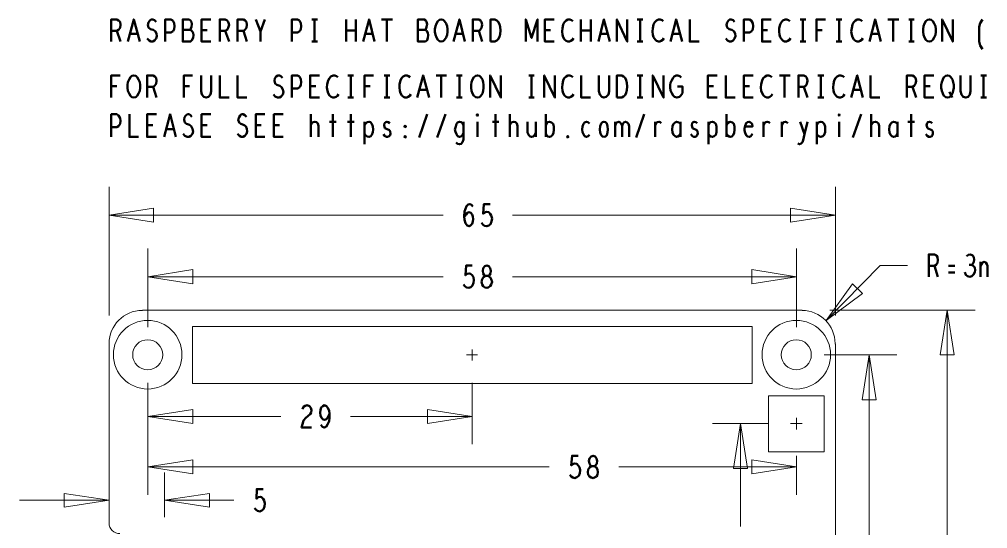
# Model space of a CAD drawing. Header units: inches. Extents: x 0.56 to 9.92, y 1.7 to 6.63.
# Drawn here: x 0.897 to 5.253, y 4.343 to 6.632 of the extents above; entities that cross this region are included whole.
import ezdxf

# ---------------------------------------------------------------- set-up
doc = ezdxf.new("R2010")
doc.units = ezdxf.units.IN
doc.header["$MEASUREMENT"] = 0
doc.layers.add('PDF_Geometry', color=7, linetype='Continuous')

msp = doc.modelspace()

# ---------------------------------------------------------------- linework, layer by layer
at = {"layer": 'PDF_Geometry', "lineweight": 50}
for points in [[(1.31, 6.5317), (1.31, 6.6317), (1.335, 6.6317), (1.3433, 6.6267), (1.35, 6.62), (1.3517, 6.6067), (1.35, 6.5933), (1.3433, 6.585), (1.335, 6.58), (1.31, 6.58)], [(1.385, 6.5317), (1.4117, 6.6317), (1.4383, 6.5317)], [(1.4717, 6.545), (1.48, 6.5367), (1.4883, 6.5317), (1.4967, 6.5317), (1.505, 6.5367), (1.5117, 6.545), (1.515, 6.5567), (1.5133, 6.5683), (1.5083, 6.5783), (1.4983, 6.585), (1.4867, 6.5883), (1.4783, 6.595), (1.475, 6.6067), (1.4783, 6.6183), (1.4833, 6.6267), (1.49, 6.6317), (1.4967, 6.6317), (1.505, 6.6283), (1.5117, 6.62)], [(1.5533, 6.5317), (1.5533, 6.6317), (1.5783, 6.6317), (1.5867, 6.6267), (1.5933, 6.615), (1.595, 6.6017), (1.5933, 6.5883), (1.5883, 6.5783), (1.5783, 6.5733), (1.5533, 6.5733)], [(1.665, 6.585), (1.6683, 6.59), (1.6717, 6.5983), (1.6733, 6.61), (1.6717, 6.62), (1.6667, 6.6267), (1.66, 6.6317), (1.6317, 6.6317), (1.6317, 6.5317), (1.6667, 6.5317), (1.6733, 6.5383), (1.6783, 6.5483), (1.68, 6.56), (1.6783, 6.5717), (1.6717, 6.5817), (1.665, 6.585), (1.6317, 6.585)], [(1.7583, 6.5317), (1.7167, 6.5317), (1.7167, 6.6317), (1.7583, 6.6317)], [(1.7983, 6.5317), (1.7983, 6.6317), (1.8233, 6.6317), (1.8317, 6.6267), (1.8367, 6.62), (1.84, 6.6067), (1.8367, 6.5933), (1.8317, 6.585), (1.8233, 6.58), (1.7983, 6.58)], [(1.8783, 6.5317), (1.8783, 6.6317), (1.905, 6.6317), (1.9133, 6.6267), (1.9183, 6.62), (1.92, 6.6067), (1.9183, 6.5933), (1.9117, 6.585), (1.905, 6.58), (1.8783, 6.58)], [(1.9817, 6.5317), (1.9817, 6.5767), (1.96, 6.6317)], [(2.0017, 6.6317), (1.9817, 6.5767)], [(2.1233, 6.5317), (2.1233, 6.6317), (2.1483, 6.6317), (2.1567, 6.6267), (2.1633, 6.615), (2.165, 6.6017), (2.1633, 6.5883), (2.1583, 6.5783), (2.1483, 6.5733), (2.1233, 6.5733)], [(2.2133, 6.6317), (2.2383, 6.6317)], [(2.225, 6.6317), (2.225, 6.5317)], [(2.3667, 6.5317), (2.3667, 6.6317)], [(2.41, 6.6317), (2.41, 6.5317)], [(2.4433, 6.5317), (2.47, 6.6317), (2.495, 6.5317)], [(2.5267, 6.6317), (2.575, 6.6317)], [(2.55, 6.6317), (2.55, 6.5317)], [(2.7217, 6.585), (2.7267, 6.59), (2.7283, 6.5983), (2.7317, 6.61), (2.7283, 6.62), (2.725, 6.6267), (2.7183, 6.6317), (2.69, 6.6317), (2.69, 6.5317), (2.7233, 6.5317), (2.7317, 6.5383), (2.735, 6.5483), (2.7367, 6.56), (2.735, 6.5717), (2.7283, 6.5817), (2.7217, 6.585), (2.69, 6.585)], [(2.85, 6.5317), (2.8767, 6.6317), (2.9017, 6.5317)], [(2.9367, 6.5317), (2.9367, 6.6317), (2.9633, 6.6317), (2.9717, 6.6267), (2.9767, 6.62), (2.9783, 6.6067), (2.9767, 6.5933), (2.97, 6.585), (2.9633, 6.58), (2.9367, 6.58)], [(3.175, 6.5317), (3.175, 6.6317), (3.2017, 6.5483), (3.2283, 6.6317), (3.2283, 6.5317)], [(3.3033, 6.5317), (3.2617, 6.5317), (3.2617, 6.6317), (3.3033, 6.6317)], [(3.3867, 6.6233), (3.3817, 6.6283), (3.3733, 6.6317), (3.365, 6.6317), (3.3567, 6.6267), (3.3483, 6.6183), (3.3433, 6.6083), (3.34, 6.5917), (3.3383, 6.5767), (3.34, 6.5617), (3.3433, 6.5517), (3.35, 6.5417), (3.3567, 6.535), (3.365, 6.5317), (3.3717, 6.5317), (3.3783, 6.535), (3.385, 6.54), (3.39, 6.5467)], [(3.4233, 6.5317), (3.4233, 6.6317)], [(3.4683, 6.6317), (3.4683, 6.5317)], [(3.5017, 6.5317), (3.5267, 6.6317), (3.5533, 6.5317)], [(3.585, 6.5317), (3.585, 6.6317), (3.6317, 6.5317), (3.6317, 6.6317)], [(3.6767, 6.6317), (3.7017, 6.6317)], [(3.69, 6.6317), (3.69, 6.5317)], [(3.7933, 6.6233), (3.7883, 6.6283), (3.78, 6.6317), (3.7717, 6.6317), (3.7633, 6.6267), (3.755, 6.6183), (3.75, 6.6083), (3.7467, 6.5917), (3.745, 6.5767), (3.7467, 6.5617), (3.75, 6.5517), (3.7567, 6.5417), (3.7633, 6.535), (3.7717, 6.5317), (3.7783, 6.5317), (3.785, 6.535), (3.7917, 6.54), (3.7967, 6.5467)], [(3.8267, 6.5317), (3.8517, 6.6317), (3.8783, 6.5317)], [(3.9133, 6.6317), (3.9133, 6.5317), (3.955, 6.5317)], [(4.075, 6.545), (4.0833, 6.5367), (4.0917, 6.5317), (4.1, 6.5317), (4.1083, 6.5367), (4.115, 6.545), (4.1183, 6.5567), (4.1167, 6.5683), (4.1117, 6.5783), (4.1017, 6.585), (4.09, 6.5883), (4.0817, 6.595), (4.0783, 6.6067), (4.0817, 6.6183), (4.0867, 6.6267), (4.0933, 6.6317), (4.1, 6.6317), (4.1083, 6.6283), (4.115, 6.62)], [(4.1567, 6.5317), (4.1567, 6.6317), (4.1817, 6.6317), (4.19, 6.6267), (4.1967, 6.615), (4.1983, 6.6017), (4.1967, 6.5883), (4.1917, 6.5783), (4.1817, 6.5733), (4.1567, 6.5733)], [(4.28, 6.5317), (4.2383, 6.5317), (4.2383, 6.6317), (4.28, 6.6317)], [(4.3633, 6.6233), (4.3567, 6.6283), (4.35, 6.6317), (4.3417, 6.6317), (4.3317, 6.6267), (4.325, 6.6183), (4.32, 6.6083), (4.315, 6.5917), (4.315, 6.5767), (4.3167, 6.5617), (4.32, 6.5517), (4.3267, 6.5417), (4.3333, 6.535), (4.34, 6.5317), (4.3483, 6.5317), (4.355, 6.535), (4.3617, 6.54), (4.3667, 6.5467)], [(4.41, 6.6317), (4.435, 6.6317)], [(4.4217, 6.6317), (4.4217, 6.5317)], [(4.4833, 6.5317), (4.4833, 6.6317), (4.5233, 6.6317)], [(4.5717, 6.6317), (4.5967, 6.6317)], [(4.585, 6.6317), (4.585, 6.5317)], [(4.6883, 6.6233), (4.6833, 6.6283), (4.675, 6.6317), (4.6667, 6.6317), (4.6583, 6.6267), (4.65, 6.6183), (4.645, 6.6083), (4.6417, 6.5917), (4.64, 6.5767), (4.6417, 6.5617), (4.645, 6.5517), (4.6517, 6.5417), (4.6583, 6.535), (4.6667, 6.5317), (4.6733, 6.5317), (4.68, 6.535), (4.6867, 6.54), (4.6917, 6.5467)], [(4.7217, 6.5317), (4.7467, 6.6317), (4.7733, 6.5317)], [(4.805, 6.6317), (4.8533, 6.6317)], [(4.8283, 6.6317), (4.8283, 6.5317)], [(4.8983, 6.6317), (4.9233, 6.6317)], [(4.91, 6.6317), (4.91, 6.5317)], [(5.0483, 6.5317), (5.0483, 6.6317), (5.0967, 6.5317), (5.0967, 6.6317)], [(5.23, 6.4983), (5.22, 6.515), (5.215, 6.5317), (5.215, 6.5983), (5.22, 6.615), (5.23, 6.6317)], [(1.335, 6.58), (1.3517, 6.5317)], [(1.7417, 6.5833), (1.7167, 6.5833)], [(1.8233, 6.58), (1.84, 6.5317)], [(1.905, 6.58), (1.92, 6.5317)], [(2.41, 6.5817), (2.3667, 6.5817)], [(2.9633, 6.58), (2.9783, 6.5317)], [(3.2867, 6.5833), (3.2617, 6.5833)], [(3.4683, 6.5817), (3.4233, 6.5817)], [(4.2633, 6.5833), (4.2383, 6.5833)], [(4.5083, 6.5833), (4.4833, 6.5833)], [(1.4283, 6.5667), (1.395, 6.5667)], [(2.4867, 6.5667), (2.4533, 6.5667)], [(2.8933, 6.5667), (2.86, 6.5667)], [(3.5433, 6.5667), (3.51, 6.5667)], [(3.87, 6.5667), (3.835, 6.5667)], [(4.7633, 6.5667), (4.73, 6.5667)], [(2.2133, 6.5317), (2.2383, 6.5317)], [(3.6767, 6.5317), (3.7017, 6.5317)], [(4.41, 6.5317), (4.435, 6.5317)], [(4.5717, 6.5317), (4.5967, 6.5317)], [(4.8983, 6.5317), (4.9233, 6.5317)], [(1.31, 6.28), (1.31, 6.38), (1.35, 6.38)], [(1.4717, 6.28), (1.4717, 6.38), (1.4983, 6.38), (1.5067, 6.375), (1.5117, 6.3683), (1.5133, 6.355), (1.5117, 6.3417), (1.505, 6.3333), (1.4983, 6.3283), (1.4717, 6.3283)], [(1.6367, 6.28), (1.6367, 6.38), (1.675, 6.38)], [(1.715, 6.38), (1.715, 6.3083), (1.7183, 6.2933), (1.7267, 6.2833), (1.7367, 6.28), (1.7483, 6.2833), (1.7567, 6.2933), (1.76, 6.3083), (1.76, 6.38)], [(1.7983, 6.38), (1.7983, 6.28), (1.84, 6.28)], [(1.8783, 6.38), (1.8783, 6.28), (1.92, 6.28)], [(2.04, 6.2933), (2.0483, 6.285), (2.0583, 6.28), (2.0667, 6.28), (2.075, 6.285), (2.0817, 6.2933), (2.085, 6.305), (2.0817, 6.3167), (2.0767, 6.3267), (2.0683, 6.3333), (2.055, 6.3367), (2.0483, 6.3433), (2.045, 6.355), (2.0467, 6.3667), (2.0517, 6.375), (2.06, 6.38), (2.0667, 6.38), (2.0733, 6.3767), (2.08, 6.3683)], [(2.1233, 6.28), (2.1233, 6.38), (2.1483, 6.38), (2.1567, 6.375), (2.1633, 6.3633), (2.165, 6.35), (2.1633, 6.3367), (2.1583, 6.3267), (2.1483, 6.3217), (2.1233, 6.3217)], [(2.2467, 6.28), (2.205, 6.28), (2.205, 6.38), (2.2467, 6.38)], [(2.33, 6.3717), (2.3233, 6.3767), (2.3167, 6.38), (2.3083, 6.38), (2.2983, 6.375), (2.2917, 6.3667), (2.2867, 6.3567), (2.2817, 6.34), (2.28, 6.325), (2.2833, 6.31), (2.2867, 6.3), (2.2917, 6.29), (2.3, 6.2833), (2.3067, 6.28), (2.3133, 6.28), (2.3217, 6.2833), (2.3283, 6.2883), (2.3333, 6.295)], [(2.375, 6.38), (2.4, 6.38)], [(2.3883, 6.38), (2.3883, 6.28)], [(2.45, 6.28), (2.45, 6.38), (2.49, 6.38)], [(2.5383, 6.38), (2.5633, 6.38)], [(2.55, 6.38), (2.55, 6.28)], [(2.655, 6.3717), (2.6483, 6.3767), (2.6417, 6.38), (2.6333, 6.38), (2.6233, 6.375), (2.6167, 6.3667), (2.6117, 6.3567), (2.6067, 6.34), (2.6067, 6.325), (2.6083, 6.31), (2.6117, 6.3), (2.6183, 6.29), (2.625, 6.2833), (2.6317, 6.28), (2.64, 6.28), (2.6467, 6.2833), (2.6533, 6.2883), (2.6583, 6.295)], [(2.6867, 6.28), (2.7133, 6.38), (2.74, 6.28)], [(2.7717, 6.38), (2.8183, 6.38)], [(2.795, 6.38), (2.795, 6.28)], [(2.8633, 6.38), (2.8883, 6.38)], [(2.8767, 6.38), (2.8767, 6.28)], [(3.015, 6.28), (3.015, 6.38), (3.0633, 6.28), (3.0633, 6.38)], [(3.1883, 6.38), (3.2133, 6.38)], [(3.2017, 6.38), (3.2017, 6.28)], [(3.2583, 6.28), (3.2583, 6.38), (3.3067, 6.28), (3.3067, 6.38)], [(3.3867, 6.3717), (3.3817, 6.3767), (3.3733, 6.38), (3.365, 6.38), (3.3567, 6.375), (3.3483, 6.3667), (3.3433, 6.3567), (3.34, 6.34), (3.3383, 6.325), (3.34, 6.31), (3.3433, 6.3), (3.35, 6.29), (3.3567, 6.2833), (3.365, 6.28), (3.3717, 6.28), (3.3783, 6.2833), (3.385, 6.2883), (3.39, 6.295)], [(3.425, 6.38), (3.425, 6.28), (3.4667, 6.28)], [(3.5033, 6.38), (3.5033, 6.3083), (3.5083, 6.2933), (3.5167, 6.2833), (3.5267, 6.28), (3.5367, 6.2833), (3.5467, 6.2933), (3.55, 6.3083), (3.55, 6.38)], [(3.6767, 6.38), (3.7017, 6.38)], [(3.69, 6.38), (3.69, 6.28)], [(3.7467, 6.28), (3.7467, 6.38), (3.795, 6.28), (3.795, 6.38)], [(3.8583, 6.33), (3.88, 6.33), (3.88, 6.3), (3.8733, 6.29), (3.8667, 6.2833), (3.855, 6.28), (3.845, 6.2833), (3.8383, 6.29), (3.8317, 6.3), (3.8267, 6.3117), (3.825, 6.325), (3.825, 6.3367), (3.8267, 6.3467), (3.8317, 6.3583), (3.8383, 6.3683), (3.8433, 6.375), (3.8517, 6.38), (3.86, 6.38), (3.8683, 6.3767), (3.875, 6.37)], [(4.0367, 6.28), (3.995, 6.28), (3.995, 6.38), (4.0367, 6.38)], [(4.075, 6.38), (4.075, 6.28), (4.1167, 6.28)], [(4.1983, 6.28), (4.1567, 6.28), (4.1567, 6.38), (4.1983, 6.38)], [(4.2817, 6.3717), (4.2767, 6.3767), (4.2683, 6.38), (4.26, 6.38), (4.2517, 6.375), (4.2433, 6.3667), (4.2383, 6.3567), (4.235, 6.34), (4.2333, 6.325), (4.235, 6.31), (4.2383, 6.3), (4.245, 6.29), (4.2517, 6.2833), (4.26, 6.28), (4.2667, 6.28), (4.2733, 6.2833), (4.28, 6.2883), (4.285, 6.295)], [(4.3167, 6.38), (4.365, 6.38)], [(4.34, 6.38), (4.34, 6.28)], [(4.4017, 6.28), (4.4017, 6.38), (4.4267, 6.38), (4.435, 6.375), (4.44, 6.3683), (4.4433, 6.355), (4.44, 6.3417), (4.435, 6.3333), (4.4267, 6.3283), (4.4017, 6.3283)], [(4.49, 6.38), (4.5167, 6.38)], [(4.5033, 6.38), (4.5033, 6.28)], [(4.6083, 6.3717), (4.6017, 6.3767), (4.5933, 6.38), (4.585, 6.38), (4.5767, 6.375), (4.5683, 6.3667), (4.5633, 6.3567), (4.56, 6.34), (4.5583, 6.325), (4.56, 6.31), (4.5633, 6.3), (4.57, 6.29), (4.5767, 6.2833), (4.585, 6.28), (4.5917, 6.28), (4.6, 6.2833), (4.605, 6.2883), (4.61, 6.295)], [(4.64, 6.28), (4.6667, 6.38), (4.6917, 6.28)], [(4.7267, 6.38), (4.7267, 6.28), (4.7683, 6.28)], [(4.89, 6.28), (4.89, 6.38), (4.915, 6.38), (4.9233, 6.375), (4.9283, 6.3683), (4.9317, 6.355), (4.9283, 6.3417), (4.9233, 6.3333), (4.915, 6.3283), (4.89, 6.3283)], [(5.0117, 6.28), (4.97, 6.28), (4.97, 6.38), (5.0117, 6.38)], [(5.1317, 6.38), (5.1317, 6.3083), (5.135, 6.2933), (5.1433, 6.2833), (5.155, 6.28), (5.165, 6.2833), (5.1733, 6.2933), (5.1767, 6.3083), (5.1767, 6.38)], [(5.2233, 6.38), (5.2483, 6.38)], [(5.235, 6.38), (5.235, 6.28)], [(1.335, 6.3317), (1.31, 6.3317)], [(1.4983, 6.3283), (1.5133, 6.28)], [(1.6617, 6.3317), (1.6367, 6.3317)], [(2.23, 6.3317), (2.205, 6.3317)], [(2.475, 6.3317), (2.45, 6.3317)], [(4.02, 6.3317), (3.995, 6.3317)], [(4.1817, 6.3317), (4.1567, 6.3317)], [(4.4267, 6.3283), (4.4433, 6.28)], [(4.915, 6.3283), (4.9317, 6.28)], [(4.995, 6.3317), (4.97, 6.3317)], [(2.375, 6.28), (2.4, 6.28)], [(2.5383, 6.28), (2.5633, 6.28)], [(2.73, 6.315), (2.6967, 6.315)], [(2.8633, 6.28), (2.8883, 6.28)], [(3.1883, 6.28), (3.2133, 6.28)], [(3.6767, 6.28), (3.7017, 6.28)], [(4.49, 6.28), (4.5167, 6.28)], [(4.6833, 6.315), (4.65, 6.315)], [(5.0817, 6.3067), (5.0933, 6.28)], [(5.2233, 6.28), (5.2483, 6.28)], [(1.31, 6.1033), (1.31, 6.205), (1.335, 6.205), (1.3433, 6.2), (1.35, 6.1883), (1.3517, 6.175), (1.35, 6.1617), (1.3433, 6.1517), (1.335, 6.1467), (1.31, 6.1467)], [(1.3917, 6.205), (1.3917, 6.1033), (1.4333, 6.1033)], [(1.5133, 6.1033), (1.4717, 6.1033), (1.4717, 6.205), (1.5133, 6.205)], [(1.5483, 6.1033), (1.575, 6.205), (1.6, 6.1033)], [(1.6333, 6.1167), (1.6417, 6.1083), (1.6517, 6.1033), (1.66, 6.1033), (1.6683, 6.1083), (1.675, 6.1167), (1.6783, 6.1283), (1.675, 6.14), (1.67, 6.1517), (1.6617, 6.1583), (1.6483, 6.1617), (1.6417, 6.1683), (1.6383, 6.18), (1.64, 6.1917), (1.645, 6.2), (1.6533, 6.205), (1.66, 6.205), (1.6667, 6.2017), (1.6733, 6.1933)], [(1.7583, 6.1033), (1.7167, 6.1033), (1.7167, 6.205), (1.7583, 6.205)], [(1.8783, 6.1167), (1.8867, 6.1083), (1.895, 6.1033), (1.9033, 6.1033), (1.9117, 6.1083), (1.9183, 6.1167), (1.9217, 6.1283), (1.92, 6.14), (1.915, 6.1517), (1.905, 6.1583), (1.8933, 6.1617), (1.885, 6.1683), (1.8817, 6.18), (1.885, 6.1917), (1.89, 6.2), (1.8967, 6.205), (1.9033, 6.205), (1.9117, 6.2017), (1.9183, 6.1933)], [(2.0017, 6.1033), (1.96, 6.1033), (1.96, 6.205), (2.0017, 6.205)], [(2.0833, 6.1033), (2.0417, 6.1033), (2.0417, 6.205), (2.0833, 6.205)], [(2.2083, 6.1033), (2.2083, 6.205)], [(2.3067, 6.205), (2.3067, 6.1033)], [(2.3883, 6.205), (2.3883, 6.1033)], [(2.695, 6.1), (2.7317, 6.205)], [(2.7767, 6.1), (2.8133, 6.205)], [(3.0383, 6.205), (3.0383, 6.1033)], [(3.1033, 6.1033), (3.1033, 6.205)], [(3.265, 6.1033), (3.265, 6.205)], [(3.6717, 6.1), (3.7083, 6.205)], [(4.0783, 6.1033), (4.0783, 6.205)], [(4.6467, 6.1), (4.685, 6.205)], [(4.73, 6.1033), (4.73, 6.205)], [(4.91, 6.205), (4.91, 6.1033)], [(1.4967, 6.1567), (1.4717, 6.1567)], [(1.7417, 6.1567), (1.7167, 6.1567)], [(1.985, 6.1567), (1.96, 6.1567)], [(2.0667, 6.1567), (2.0417, 6.1567)], [(2.2083, 6.1567), (2.2133, 6.165), (2.2183, 6.17), (2.2267, 6.1717), (2.2333, 6.17), (2.24, 6.1633), (2.2433, 6.1533), (2.2433, 6.1033)], [(2.2917, 6.1717), (2.3217, 6.1717)], [(2.3733, 6.1717), (2.4033, 6.1717)], [(2.45, 6.07), (2.45, 6.1717)], [(2.45, 6.1567), (2.4567, 6.165), (2.4617, 6.17), (2.47, 6.1717), (2.4767, 6.17), (2.4833, 6.1617), (2.4867, 6.15), (2.4883, 6.1367), (2.4867, 6.125), (2.4833, 6.1133), (2.4783, 6.1067), (2.47, 6.1033), (2.4617, 6.105), (2.455, 6.11), (2.45, 6.1167)], [(2.535, 6.115), (2.54, 6.1083), (2.5483, 6.1033), (2.5533, 6.1033), (2.56, 6.1067), (2.565, 6.1117), (2.5667, 6.1183), (2.565, 6.1283), (2.5617, 6.1333), (2.5417, 6.1433), (2.5383, 6.1567), (2.54, 6.165), (2.545, 6.17), (2.55, 6.1717), (2.5567, 6.17), (2.5633, 6.165)], [(2.895, 6.1583), (2.89, 6.165), (2.885, 6.17), (2.8767, 6.1717), (2.8683, 6.1683), (2.8633, 6.1617), (2.86, 6.15), (2.8567, 6.1367), (2.8583, 6.1267), (2.8633, 6.115), (2.8683, 6.1067), (2.8767, 6.1033), (2.8833, 6.105), (2.89, 6.1117), (2.895, 6.1183)], [(2.8617, 6.0783), (2.8683, 6.0717), (2.8767, 6.07), (2.885, 6.0717), (2.89, 6.08), (2.895, 6.0917), (2.895, 6.1717)], [(2.9583, 6.1717), (2.9583, 6.1033)], [(3.025, 6.1717), (3.0533, 6.1717)], [(3.1033, 6.1567), (3.1083, 6.165), (3.1133, 6.17), (3.1217, 6.1717), (3.1283, 6.17), (3.135, 6.1633), (3.1383, 6.1533), (3.1383, 6.1033)], [(3.1833, 6.1717), (3.1833, 6.1233), (3.1883, 6.1117), (3.195, 6.105), (3.2017, 6.1033), (3.2083, 6.105), (3.215, 6.1117), (3.22, 6.1233)], [(3.22, 6.1033), (3.22, 6.1717)], [(3.265, 6.155), (3.27, 6.165), (3.275, 6.17), (3.2817, 6.1717), (3.2917, 6.1683), (3.2983, 6.1617), (3.3017, 6.15), (3.3017, 6.135), (3.3, 6.1217), (3.295, 6.1117), (3.2883, 6.105), (3.2817, 6.1033), (3.275, 6.105), (3.27, 6.11), (3.265, 6.1183)], [(3.4617, 6.1633), (3.455, 6.17), (3.4483, 6.1717), (3.44, 6.1683), (3.435, 6.1617), (3.43, 6.15), (3.4283, 6.1367), (3.43, 6.125), (3.435, 6.115), (3.44, 6.1067), (3.4483, 6.1033), (3.4567, 6.1067), (3.4617, 6.1133)], [(3.5767, 6.1033), (3.5767, 6.1717)], [(3.5767, 6.1533), (3.58, 6.1617), (3.585, 6.1683), (3.5933, 6.1717), (3.6, 6.1683), (3.605, 6.1617), (3.6083, 6.1533), (3.6083, 6.1033)], [(3.6083, 6.1533), (3.6117, 6.1617), (3.6167, 6.1683), (3.6233, 6.1717), (3.6317, 6.1683), (3.6367, 6.1617), (3.64, 6.1517), (3.64, 6.1033)], [(3.7567, 6.1033), (3.7567, 6.1717)], [(3.7567, 6.1583), (3.7617, 6.165), (3.7667, 6.17), (3.775, 6.1717), (3.78, 6.17), (3.785, 6.165)], [(3.8717, 6.16), (3.8667, 6.1667), (3.86, 6.17), (3.8533, 6.1717), (3.8467, 6.1683), (3.84, 6.1617), (3.835, 6.1517), (3.8333, 6.1367), (3.835, 6.1233), (3.84, 6.1133), (3.8467, 6.1067), (3.8533, 6.1033), (3.86, 6.105), (3.8667, 6.11), (3.8717, 6.1167)], [(3.8717, 6.1033), (3.8717, 6.1717)], [(3.9183, 6.115), (3.9233, 6.1083), (3.93, 6.1033), (3.9367, 6.1033), (3.9433, 6.1067), (3.9467, 6.1117), (3.95, 6.1183), (3.9483, 6.1283), (3.945, 6.1333), (3.925, 6.1433), (3.9217, 6.1567), (3.9233, 6.165), (3.9283, 6.17), (3.9333, 6.1717), (3.94, 6.17), (3.9467, 6.165)], [(3.9967, 6.07), (3.9967, 6.1717)], [(3.9967, 6.1567), (4.0017, 6.165), (4.0067, 6.17), (4.015, 6.1717), (4.0217, 6.17), (4.03, 6.1617), (4.0333, 6.15), (4.0333, 6.1367), (4.0333, 6.125), (4.03, 6.1133), (4.0233, 6.1067), (4.015, 6.1033), (4.0083, 6.105), (4, 6.11), (3.9967, 6.1167)], [(4.0783, 6.155), (4.0833, 6.165), (4.09, 6.17), (4.095, 6.1717), (4.105, 6.1683), (4.1117, 6.1617), (4.115, 6.15), (4.115, 6.135), (4.1133, 6.1217), (4.1083, 6.1117), (4.1017, 6.105), (4.095, 6.1033), (4.09, 6.105), (4.0833, 6.11), (4.0783, 6.1183)], [(4.1617, 6.15), (4.195, 6.15), (4.1933, 6.1617), (4.1867, 6.1683), (4.18, 6.1717), (4.1733, 6.17), (4.1667, 6.165), (4.1617, 6.1533), (4.16, 6.1417), (4.16, 6.1317), (4.1617, 6.1217), (4.1667, 6.1117), (4.1733, 6.105), (4.1817, 6.1033), (4.1883, 6.1067), (4.195, 6.1167)], [(4.245, 6.1033), (4.245, 6.1717)], [(4.245, 6.1583), (4.25, 6.165), (4.255, 6.17), (4.2617, 6.1717), (4.2683, 6.17), (4.2733, 6.165)], [(4.3267, 6.1033), (4.3267, 6.1717)], [(4.3267, 6.1583), (4.3317, 6.165), (4.3367, 6.17), (4.3433, 6.1717), (4.3483, 6.17), (4.355, 6.165)], [(4.4, 6.0733), (4.4067, 6.07), (4.415, 6.0733), (4.42, 6.08), (4.4233, 6.0883), (4.43, 6.115), (4.4433, 6.1717)], [(4.41, 6.1717), (4.43, 6.115)], [(4.485, 6.07), (4.485, 6.1717)], [(4.485, 6.1567), (4.49, 6.165), (4.495, 6.17), (4.5033, 6.1717), (4.51, 6.17), (4.5183, 6.1617), (4.5217, 6.15), (4.5217, 6.1367), (4.5217, 6.125), (4.5183, 6.1133), (4.5117, 6.1067), (4.5033, 6.1033), (4.4967, 6.105), (4.4883, 6.11), (4.485, 6.1167)], [(4.585, 6.1717), (4.585, 6.1033)], [(4.73, 6.1567), (4.735, 6.165), (4.74, 6.17), (4.7483, 6.1717), (4.755, 6.17), (4.7617, 6.1633), (4.765, 6.1533), (4.765, 6.1033)], [(4.8483, 6.16), (4.8433, 6.1667), (4.8367, 6.17), (4.83, 6.1717), (4.8217, 6.1683), (4.8167, 6.1617), (4.8117, 6.1517), (4.81, 6.1367), (4.8117, 6.1233), (4.8167, 6.1133), (4.8217, 6.1067), (4.83, 6.1033), (4.8367, 6.105), (4.8433, 6.11), (4.8483, 6.1167)], [(4.8483, 6.1033), (4.8483, 6.1717)], [(4.895, 6.1717), (4.925, 6.1717)], [(4.975, 6.115), (4.9817, 6.1083), (4.9883, 6.1033), (4.995, 6.1033), (5.0017, 6.1067), (5.005, 6.1117), (5.0067, 6.1183), (5.0067, 6.1283), (5.0017, 6.1333), (4.9833, 6.1433), (4.9783, 6.1567), (4.9817, 6.165), (4.985, 6.17), (4.9917, 6.1717), (4.9983, 6.17), (5.0033, 6.165)], [(1.5917, 6.1383), (1.5583, 6.1383)], [(2.8983, 5.7433), (2.9067, 5.755), (2.9117, 5.7617), (2.92, 5.765), (2.9283, 5.7617), (2.9333, 5.755), (2.9367, 5.745), (2.9383, 5.7333), (2.9367, 5.7233), (2.9333, 5.7133), (2.9267, 5.705), (2.92, 5.7017), (2.9117, 5.705), (2.9033, 5.715), (2.9, 5.73), (2.8983, 5.7467), (2.9, 5.7683), (2.9033, 5.78), (2.9083, 5.7917), (2.9167, 5.8), (2.9233, 5.8017), (2.9317, 5.7983), (2.9367, 5.79)], [(2.9767, 5.7167), (2.9833, 5.7083), (2.99, 5.7033), (3, 5.7017), (3.0083, 5.705), (3.0167, 5.7117), (3.0217, 5.7233), (3.0233, 5.7367), (3.02, 5.75), (3.015, 5.7583), (3.0083, 5.765), (3, 5.7667), (2.9933, 5.765), (2.9833, 5.7583), (2.9867, 5.8017), (3.015, 5.8017)], [(4.9883, 5.475), (4.9883, 5.575), (5.015, 5.575), (5.0233, 5.57), (5.0283, 5.5633), (5.03, 5.55), (5.0283, 5.5367), (5.0217, 5.5283), (5.015, 5.5233), (4.9883, 5.5233)], [(5.18, 5.5283), (5.1867, 5.5333), (5.1917, 5.5417), (5.1933, 5.5517), (5.1917, 5.5617), (5.1867, 5.57), (5.1767, 5.575), (5.1667, 5.5733), (5.1583, 5.5667)], [(5.2217, 5.475), (5.2217, 5.5417)], [(5.2217, 5.5233), (5.225, 5.5317), (5.23, 5.5383), (5.2383, 5.5417), (5.245, 5.5383), (5.25, 5.5317), (5.2533, 5.5233), (5.2533, 5.475)], [(2.895, 5.44), (2.9017, 5.4317), (2.9083, 5.4267), (2.9183, 5.425), (2.9283, 5.4283), (2.935, 5.435), (2.94, 5.4467), (2.9417, 5.46), (2.94, 5.4733), (2.9333, 5.4817), (2.9267, 5.4883), (2.92, 5.49), (2.9117, 5.4883), (2.9033, 5.4817), (2.9067, 5.525), (2.9333, 5.525)], [(5.015, 5.5233), (5.03, 5.475)], [(5.105, 5.5233), (5.0767, 5.5233)], [(5.0767, 5.4933), (5.105, 5.4933)], [(5.15, 5.495), (5.155, 5.4833), (5.1633, 5.4767), (5.1733, 5.475), (5.1817, 5.4767), (5.19, 5.485), (5.195, 5.495), (5.1967, 5.505), (5.195, 5.5167), (5.1867, 5.525), (5.18, 5.5283), (5.17, 5.5283)], [(2.17, 4.88), (2.175, 4.89), (2.1833, 4.895), (2.1917, 4.8967), (2.2017, 4.8933), (2.2083, 4.885), (2.2117, 4.875), (2.21, 4.865), (2.205, 4.8567), (2.185, 4.84), (2.175, 4.8283), (2.17, 4.8117), (2.1667, 4.7967), (2.2117, 4.7967)], [(2.2533, 4.8083), (2.26, 4.8), (2.2683, 4.7967), (2.2767, 4.8), (2.2833, 4.81), (2.29, 4.825), (2.2917, 4.84), (2.2917, 4.8583), (2.29, 4.8733), (2.2833, 4.8867), (2.2783, 4.8933), (2.27, 4.8967), (2.2617, 4.8933), (2.255, 4.8867), (2.2517, 4.8767), (2.25, 4.8633), (2.2517, 4.8517), (2.2567, 4.84), (2.2633, 4.8333), (2.27, 4.8317), (2.2783, 4.835), (2.285, 4.8433), (2.2917, 4.8583)], [(3.3733, 4.585), (3.38, 4.5767), (3.3867, 4.5717), (3.3967, 4.57), (3.405, 4.5733), (3.4133, 4.58), (3.4183, 4.5917), (3.42, 4.605), (3.4167, 4.6183), (3.4117, 4.6267), (3.405, 4.6333), (3.3967, 4.635), (3.39, 4.6333), (3.38, 4.6267), (3.3833, 4.67), (3.4117, 4.67)], [(1.955, 4.435), (1.9617, 4.4267), (1.9683, 4.4217), (1.9783, 4.42), (1.9883, 4.4233), (1.995, 4.43), (2, 4.4417), (2.0017, 4.455), (1.9983, 4.4683), (1.9933, 4.4767), (1.9867, 4.4833), (1.98, 4.485), (1.9717, 4.4833), (1.9633, 4.4767), (1.965, 4.52), (1.9933, 4.52)]]:
    msp.add_lwpolyline(points, dxfattribs=at)
for points in [[(2.795, 6.5317), (2.7867, 6.5333), (2.78, 6.54), (2.7733, 6.55), (2.7683, 6.5617), (2.7667, 6.575), (2.7667, 6.5883), (2.7683, 6.6017), (2.7733, 6.6133), (2.78, 6.6233), (2.7867, 6.63), (2.795, 6.6317), (2.8033, 6.63), (2.81, 6.6233), (2.8167, 6.6133), (2.8217, 6.6017), (2.8233, 6.5883), (2.8233, 6.575), (2.8217, 6.5617), (2.8167, 6.55), (2.81, 6.54), (2.8033, 6.5333)], [(3.0167, 6.5317), (3.0167, 6.6317), (3.0367, 6.6317), (3.045, 6.6267), (3.0517, 6.62), (3.0567, 6.61), (3.06, 6.5983), (3.0617, 6.5817), (3.06, 6.565), (3.0567, 6.5533), (3.0517, 6.5433), (3.045, 6.5367), (3.0367, 6.5317)], [(4.9917, 6.5317), (4.9833, 6.5333), (4.975, 6.54), (4.97, 6.55), (4.965, 6.5617), (4.9633, 6.575), (4.9633, 6.5883), (4.965, 6.6017), (4.97, 6.6133), (4.975, 6.6233), (4.9833, 6.63), (4.9917, 6.6317), (5, 6.63), (5.0067, 6.6233), (5.0133, 6.6133), (5.0183, 6.6017), (5.02, 6.5883), (5.02, 6.575), (5.0183, 6.5617), (5.0133, 6.55), (5.0067, 6.54), (5, 6.5333)], [(1.4117, 6.28), (1.4033, 6.2817), (1.3967, 6.2883), (1.39, 6.2983), (1.385, 6.31), (1.3833, 6.3233), (1.3833, 6.3367), (1.385, 6.35), (1.39, 6.3617), (1.3967, 6.3717), (1.4033, 6.3783), (1.4117, 6.38), (1.42, 6.3783), (1.4267, 6.3717), (1.4333, 6.3617), (1.4383, 6.35), (1.44, 6.3367), (1.44, 6.3233), (1.4383, 6.31), (1.4333, 6.2983), (1.4267, 6.2883), (1.42, 6.2817)], [(2.9583, 6.28), (2.95, 6.2817), (2.9417, 6.2883), (2.935, 6.2983), (2.9317, 6.31), (2.93, 6.3233), (2.93, 6.3367), (2.9317, 6.35), (2.935, 6.3617), (2.9417, 6.3717), (2.95, 6.3783), (2.9583, 6.38), (2.9667, 6.3783), (2.9733, 6.3717), (2.98, 6.3617), (2.9833, 6.35), (2.985, 6.3367), (2.985, 6.3233), (2.9833, 6.31), (2.98, 6.2983), (2.9733, 6.2883), (2.9667, 6.2817)], [(3.585, 6.28), (3.585, 6.38), (3.6067, 6.38), (3.615, 6.375), (3.6217, 6.3683), (3.6267, 6.3583), (3.63, 6.3467), (3.6317, 6.33), (3.63, 6.3133), (3.6267, 6.3017), (3.6217, 6.2917), (3.615, 6.285), (3.6067, 6.28)], [(5.0733, 6.28), (5.065, 6.2817), (5.0567, 6.2883), (5.0517, 6.2983), (5.0467, 6.31), (5.045, 6.3233), (5.045, 6.3367), (5.0467, 6.35), (5.0517, 6.3617), (5.0567, 6.3717), (5.065, 6.3783), (5.0733, 6.38), (5.0817, 6.3783), (5.0883, 6.3717), (5.095, 6.3617), (5.0983, 6.35), (5.1017, 6.3367), (5.1017, 6.3233), (5.0983, 6.31), (5.095, 6.2983), (5.0883, 6.2883), (5.0817, 6.2817)], [(2.9583, 6.1983), (2.955, 6.2), (2.955, 6.2033), (2.9583, 6.205), (2.96, 6.2033), (2.96, 6.2)], [(4.585, 6.1983), (4.5833, 6.2), (4.5833, 6.2033), (4.585, 6.205), (4.5867, 6.2033), (4.5867, 6.2)], [(2.6317, 6.1467), (2.63, 6.1483), (2.63, 6.1517), (2.6317, 6.1533), (2.635, 6.1517), (2.635, 6.1483)], [(3.5267, 6.1033), (3.52, 6.105), (3.515, 6.1117), (3.51, 6.1233), (3.5083, 6.1367), (3.51, 6.1517), (3.515, 6.1633), (3.52, 6.17), (3.5267, 6.1717), (3.5333, 6.17), (3.54, 6.1633), (3.5433, 6.1517), (3.545, 6.1367), (3.5433, 6.1233), (3.54, 6.1117), (3.5333, 6.105)], [(2.6317, 6.1), (2.63, 6.1017), (2.63, 6.105), (2.6317, 6.1067), (2.635, 6.105), (2.635, 6.1017)], [(3.365, 6.1), (3.3617, 6.1017), (3.3617, 6.105), (3.365, 6.1067), (3.3667, 6.105), (3.3667, 6.1017)], [(3, 5.425), (3.0067, 5.4267), (3.015, 5.4317), (3.02, 5.44), (3.0233, 5.4517), (3.02, 5.4633), (3.015, 5.4733), (3.005, 5.4783), (2.995, 5.4783), (2.9883, 5.4817), (2.9833, 5.49), (2.9817, 5.5017), (2.9833, 5.5133), (2.9917, 5.5217), (3, 5.525), (3.0083, 5.5217), (3.015, 5.5133), (3.0183, 5.5017), (3.0167, 5.49), (3.0117, 5.4817), (3.005, 5.4783), (2.995, 5.4783), (2.985, 5.4733), (2.9783, 5.4633), (2.9767, 5.4517), (2.9783, 5.44), (2.9833, 5.4317), (2.9917, 5.4267)], [(3.4783, 4.57), (3.485, 4.5717), (3.4933, 4.5767), (3.4983, 4.585), (3.5, 4.5967), (3.4983, 4.6083), (3.4917, 4.6183), (3.4833, 4.6233), (3.4717, 4.6233), (3.4667, 4.6267), (3.4617, 4.635), (3.4583, 4.6467), (3.4617, 4.6583), (3.47, 4.6667), (3.4783, 4.67), (3.4867, 4.6667), (3.4933, 4.6583), (3.4967, 4.6467), (3.495, 4.635), (3.4883, 4.6267), (3.4833, 4.6233), (3.4717, 4.6233), (3.4633, 4.6183), (3.4567, 4.6083), (3.455, 4.5967), (3.4567, 4.585), (3.4617, 4.5767), (3.47, 4.5717)]]:
    msp.add_lwpolyline(points, close=True, dxfattribs=at)
at = {"layer": 'PDF_Geometry', "lineweight": 13}
for points in [[(1.3, 5.3), (1.3, 5.8783)], [(4.5683, 5.3), (4.5683, 5.8783)], [(1.5, 5.7833), (1.3, 5.7517)], [(1.3, 5.7517), (1.5, 5.72)], [(2.8033, 5.7517), (1.3, 5.7517)], [(1.5, 5.72), (1.5, 5.7833)], [(3.115, 5.7517), (4.5683, 5.7517)], [(4.3667, 5.7833), (4.3667, 5.72)], [(4.5683, 5.7517), (4.3667, 5.7833)], [(4.3667, 5.72), (4.5683, 5.7517)], [(1.475, 5.2483), (1.475, 5.6017)], [(4.3933, 5.2483), (4.3933, 5.6017)], [(1.6767, 5.5067), (1.475, 5.475)], [(1.6767, 5.4433), (1.6767, 5.5067)], [(4.1917, 5.5067), (4.1917, 5.4433)], [(4.3933, 5.475), (4.1917, 5.5067)], [(4.69, 5.4), (4.5267, 5.2783), (4.77, 5.525)], [(4.77, 5.525), (4.8933, 5.525)], [(1.475, 5.475), (1.6767, 5.4433)], [(2.8033, 5.475), (1.475, 5.475)], [(3.115, 5.475), (4.3933, 5.475)], [(4.1917, 5.4433), (4.3933, 5.475)], [(4.645, 5.4433), (4.5267, 5.2783)], [(4.69, 5.4), (4.645, 5.4433)], [(4.4183, 5.325), (1.45, 5.325), (4.4183, 5.325)], [(4.5433, 5.325), (5.1967, 5.325)], [(5.0717, 3.95), (5.0717, 5.325), (5.04, 5.1233)], [(5.1033, 5.1233), (5.0717, 5.325)], [(1.675, 5.2517), (1.675, 4.995)], [(4.1933, 5.2517), (1.675, 5.2517)], [(4.1933, 4.995), (4.1933, 5.2517)], [(2.9333, 5.0983), (2.9333, 5.1483)], [(4.5683, 2.6333), (4.5683, 5.1733), (4.5683, 2.6333)], [(2.9083, 5.1233), (2.9583, 5.1233)], [(4.5183, 5.1233), (4.845, 5.1233)], [(4.72, 5.1233), (4.6883, 4.9217)], [(4.72, 3.95), (4.72, 5.1233)], [(4.7517, 4.9217), (4.72, 5.1233)], [(5.04, 5.1233), (5.1033, 5.1233)], [(1.475, 4.7217), (1.475, 4.9983), (1.475, 4.495)], [(1.675, 4.995), (4.1933, 4.995)], [(2.9333, 4.9983), (2.9333, 4.7217)], [(4.2667, 4.94), (4.2667, 4.6883)], [(4.5183, 4.94), (4.2667, 4.94)], [(4.5183, 4.6883), (4.5183, 4.94)], [(4.6883, 4.9217), (4.7517, 4.9217)], [(1.6767, 4.8783), (1.475, 4.8467)], [(1.475, 4.8467), (1.6767, 4.815)], [(2.0733, 4.8467), (1.475, 4.8467)], [(1.6767, 4.815), (1.6767, 4.8783)], [(2.3867, 4.8467), (2.9333, 4.8467)], [(2.7333, 4.8783), (2.7333, 4.815)], [(2.9333, 4.8467), (2.7333, 4.8783)], [(2.7333, 4.815), (2.9333, 4.8467)], [(4.3933, 4.7883), (4.3933, 4.84)], [(4.2667, 4.815), (4.015, 4.815)], [(4.1417, 4.815), (4.11, 4.6133)], [(4.1417, 4.3517), (4.1417, 4.815)], [(4.1733, 4.6133), (4.1417, 4.815)], [(4.3667, 4.815), (4.4183, 4.815)], [(4.2667, 4.6883), (4.5183, 4.6883)], [(4.3933, 4.67), (4.3933, 4.495)], [(1.6767, 4.6517), (1.475, 4.62)], [(3.28, 4.62), (1.475, 4.62), (1.6767, 4.5883)], [(1.6767, 4.5883), (1.6767, 4.6517)], [(3.5933, 4.62), (4.3933, 4.62)], [(4.1917, 4.6517), (4.1917, 4.5883)], [(4.3933, 4.62), (4.1917, 4.6517)], [(4.1917, 4.5883), (4.3933, 4.62)], [(1.3, 4.52), (1.3, 4.595)], [(1.55, 4.3933), (1.55, 4.595)], [(4.11, 4.6133), (4.1733, 4.6133)], [(0.8967, 4.47), (1.3, 4.47), (1.0983, 4.5)], [(1.0983, 4.5), (1.0983, 4.4383)], [(1.7517, 4.5), (1.55, 4.47)], [(1.7517, 4.4383), (1.7517, 4.5)], [(1.0983, 4.4383), (1.3, 4.47)], [(1.55, 4.47), (1.7517, 4.4383)], [(1.8617, 4.47), (1.55, 4.47)]]:
    msp.add_lwpolyline(points, dxfattribs=at)
for points in [[(1.4492, 5.3233, 0.414019), (1.3, 5.1742, -0.414019)], [(4.5667, 5.1742, 0.412815), (4.4183, 5.3233, -0.412815)], [(1.3492, 4.32, -0.409446), (1.3, 4.3683), (1.3, 5.1733), (1.3, 4.3683, 0.409446)]]:
    msp.add_lwpolyline(points, format="xyb", close=True, dxfattribs=at)
for centre, radius in [((1.4742, 5.1242), 0.1542), ((4.3925, 5.1242), 0.1542), ((1.4741, 5.1241), 0.0676), ((4.3924, 5.1241), 0.0676)]:
    msp.add_circle(centre, radius, dxfattribs=at)
for points in [[(1.45, 5.3233), (1.4519, 5.3233), (1.4516, 5.3233), (1.4492, 5.3233)], [(1.45, 5.3233), (1.4519, 5.3233), (1.4516, 5.3233), (1.4492, 5.3233)], [(1.3, 5.1742), (1.3, 5.1718), (1.3, 5.1715), (1.3, 5.1733)], [(1.3, 5.1742), (1.3, 5.1718), (1.3, 5.1715), (1.3, 5.1733)], [(4.5667, 5.1733), (4.5667, 5.1715), (4.5667, 5.1718), (4.5667, 5.1742)], [(4.5667, 5.1733), (4.5667, 5.1715), (4.5667, 5.1718), (4.5667, 5.1742)]]:
    msp.add_open_spline(points, degree=3, dxfattribs=at)

doc.saveas('drawing.dxf')
